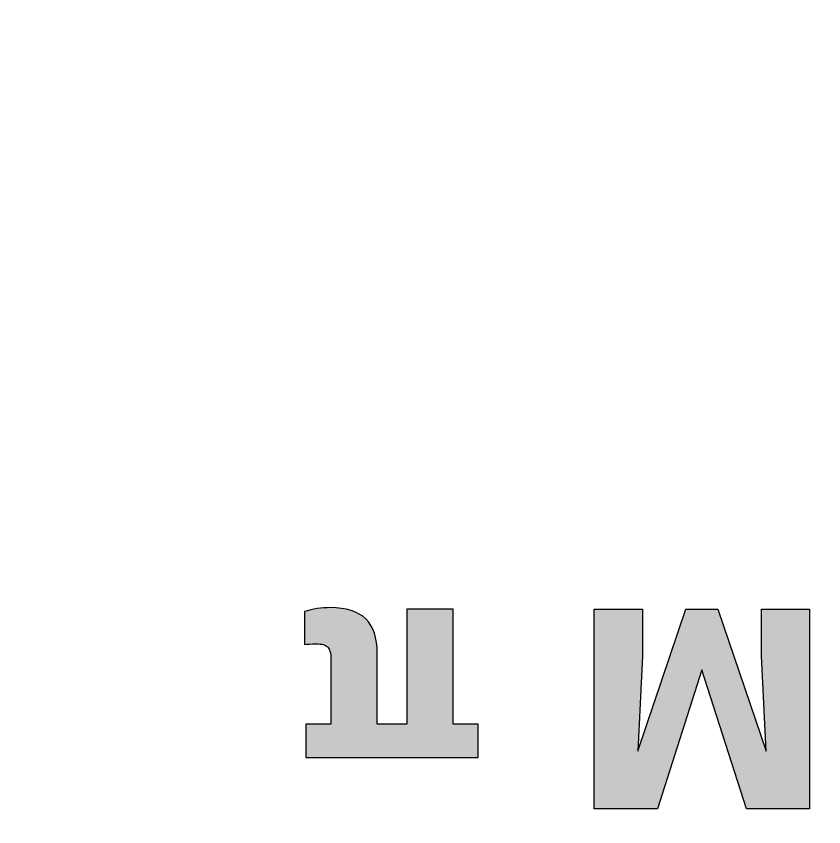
# Model space of a CAD drawing. Extents: x 722 to 1092, y -228 to 1.
# Drawn here: x 747.66 to 761.48, y -104.68 to -90.81 of the extents above; entities that cross this region are included whole.
import ezdxf

# ---------------------------------------------------------------- set-up
doc = ezdxf.new("R2010")
doc.units = 0
doc.layers.add('BOX', color=7, linetype='CONTINUOUS')

# ---------------------------------------------------------------- blocks, each defined once
blk = doc.blocks.new('BLOCK_4')
at = {"layer": 'BOX'}
blk.add_open_spline([(815.388, -94.548), (815.388, -94.548), (815.388, -101.253), (815.388, -101.253), (815.388, -101.253), (815.388, -101.253), (815.388, -101.253), (815.388, -101.253), (818.388, -101.253), (818.388, -101.253), (818.388, -101.253), (818.388, -114.153), (818.388, -114.153), (818.388, -114.153), (813.119, -114.153), (813.119, -114.153), (813.119, -114.153), (813.119, -117.153), (813.119, -117.153), (813.119, -117.153), (806.682, -117.153), (806.682, -117.153), (806.682, -117.153), (806.682, -113.453), (806.682, -113.453), (806.682, -113.453), (804.085, -113.453), (804.085, -113.453), (804.085, -113.453), (804.085, -117.153), (804.085, -117.153), (804.085, -117.153), (797.619, -117.153), (797.619, -117.153), (797.619, -117.153), (797.619, -114.153), (797.619, -114.153), (797.619, -114.153), (776.388, -114.153), (776.388, -114.153), (776.388, -114.153), (776.388, -117.153), (776.388, -117.153), (776.388, -117.153), (765.388, -117.153), (765.388, -117.153), (765.388, -117.153), (765.388, -114.153), (765.388, -114.153), (765.388, -114.153), (744.158, -114.153), (744.158, -114.153), (744.158, -114.153), (744.158, -117.153), (744.158, -117.153), (744.158, -117.153), (737.744, -117.153), (737.744, -117.153), (737.744, -117.153), (737.744, -113.453), (737.744, -113.453), (737.744, -113.453), (735.099, -113.453), (735.099, -113.453), (735.099, -113.453), (735.099, -117.153), (735.099, -117.153), (735.099, -117.153), (728.658, -117.153), (728.658, -117.153), (728.658, -117.153), (728.658, -114.153), (728.658, -114.153), (728.658, -114.153), (723.388, -114.153), (723.388, -114.153), (723.388, -114.153), (723.388, -101.253), (723.388, -101.253), (723.388, -101.253), (726.388, -101.253), (726.388, -101.253), (726.388, -101.253), (726.39, -101.255), (726.39, -101.255), (726.39, -101.255), (726.39, -94.55), (726.39, -94.55), (726.39, -94.55), (726.391, -94.55), (726.391, -94.55), (726.391, -94.55), (730.491, -94.55), (730.491, -94.55), (730.491, -94.55), (730.491, -95.8), (730.491, -95.8), (730.491, -95.8), (732.51, -95.8), (732.51, -95.8), (732.51, -95.8), (732.51, -94.55), (732.51, -94.55), (732.51, -94.55), (735.491, -94.55), (735.491, -94.55), (735.491, -94.55), (735.491, -92.05), (735.491, -92.05), (735.491, -92.05), (732.51, -92.05), (732.51, -92.05), (732.51, -92.05), (732.51, -90.8), (732.51, -90.8), (732.51, -90.8), (730.491, -90.8), (730.491, -90.8), (730.491, -90.8), (730.491, -92.05), (730.491, -92.05), (730.491, -92.05), (726.391, -92.05), (726.391, -92.05), (726.391, -92.05), (726.39, -92.05), (726.39, -92.05), (726.39, -92.05), (726.39, -85.355), (726.39, -85.355), (726.39, -85.355), (726.388, -85.353), (726.388, -85.353), (726.388, -85.353), (723.388, -85.353), (723.388, -85.353), (723.388, -85.353), (723.388, -74.353), (723.388, -74.353), (723.388, -74.353), (726.388, -74.353), (726.388, -74.353), (726.388, -74.353), (726.388, -63.353), (726.388, -63.353), (726.388, -63.353), (723.388, -63.353), (723.388, -63.353), (723.388, -63.353), (723.388, -52.353), (723.388, -52.353), (723.388, -52.353), (726.388, -52.353), (726.388, -52.353), (726.388, -52.353), (726.388, -41.353), (726.388, -41.353), (726.388, -41.353), (723.388, -41.353), (723.388, -41.353), (723.388, -41.353), (723.388, -30.353), (723.388, -30.353), (723.388, -30.353), (726.388, -30.353), (726.388, -30.353), (726.388, -30.353), (726.388, -23.658), (726.388, -23.658), (726.388, -23.658), (726.389, -23.658), (726.389, -23.658), (726.389, -23.658), (730.489, -23.658), (730.489, -23.658), (730.489, -23.658), (730.489, -24.908), (730.489, -24.908), (730.489, -24.908), (732.508, -24.908), (732.508, -24.908), (732.508, -24.908), (732.508, -23.658), (732.508, -23.658), (732.508, -23.658), (735.489, -23.658), (735.489, -23.658), (735.489, -23.658), (735.489, -21.158), (735.489, -21.158), (735.489, -21.158), (732.508, -21.158), (732.508, -21.158), (732.508, -21.158), (732.508, -19.908), (732.508, -19.908), (732.508, -19.908), (730.489, -19.908), (730.489, -19.908), (730.489, -19.908), (730.489, -21.158), (730.489, -21.158), (730.489, -21.158), (726.389, -21.158), (726.389, -21.158), (726.389, -21.158), (726.388, -21.158), (726.388, -21.158), (726.388, -21.158), (726.388, -14.453), (726.388, -14.453), (726.388, -14.453), (726.388, -14.453), (726.388, -14.453), (726.388, -14.453), (723.388, -14.453), (723.388, -14.453), (723.388, -14.453), (723.388, -1.553), (723.388, -1.553), (723.388, -1.553), (728.658, -1.553), (728.658, -1.553), (728.658, -1.553), (728.658, 1.447), (728.658, 1.447), (728.658, 1.447), (735.099, 1.447), (735.099, 1.447), (735.099, 1.447), (735.099, -2.253), (735.099, -2.253), (735.099, -2.253), (737.744, -2.253), (737.744, -2.253), (737.744, -2.253), (737.744, 1.447), (737.744, 1.447), (737.744, 1.447), (744.158, 1.447), (744.158, 1.447), (744.158, 1.447), (744.158, -1.553), (744.158, -1.553), (744.158, -1.553), (765.388, -1.553), (765.388, -1.553), (765.388, -1.553), (765.388, 1.447), (765.388, 1.447), (765.388, 1.447), (776.388, 1.447), (776.388, 1.447), (776.388, 1.447), (776.388, -1.553), (776.388, -1.553), (776.388, -1.553), (797.619, -1.553), (797.619, -1.553), (797.619, -1.553), (797.619, 1.447), (797.619, 1.447), (797.619, 1.447), (804.085, 1.447), (804.085, 1.447), (804.085, 1.447), (804.085, -2.253), (804.085, -2.253), (804.085, -2.253), (806.682, -2.253), (806.682, -2.253), (806.682, -2.253), (806.682, 1.447), (806.682, 1.447), (806.682, 1.447), (813.119, 1.447), (813.119, 1.447), (813.119, 1.447), (813.119, -1.553), (813.119, -1.553), (813.119, -1.553), (818.388, -1.553), (818.388, -1.553), (818.388, -1.553), (818.388, -14.453), (818.388, -14.453), (818.388, -14.453), (815.388, -14.453), (815.388, -14.453), (815.388, -14.453), (815.388, -21.148), (815.388, -21.148), (815.388, -21.148), (815.387, -21.148), (815.387, -21.148), (815.387, -21.148), (811.287, -21.148), (811.287, -21.148), (811.287, -21.148), (811.287, -19.898), (811.287, -19.898), (811.287, -19.898), (809.269, -19.898), (809.269, -19.898), (809.269, -19.898), (809.269, -21.148), (809.269, -21.148), (809.269, -21.148), (806.287, -21.148), (806.287, -21.148), (806.287, -21.148), (806.287, -23.648), (806.287, -23.648), (806.287, -23.648), (809.269, -23.648), (809.269, -23.648), (809.269, -23.648), (809.269, -24.898), (809.269, -24.898), (809.269, -24.898), (811.287, -24.898), (811.287, -24.898), (811.287, -24.898), (811.287, -23.648), (811.287, -23.648), (811.287, -23.648), (815.387, -23.648), (815.387, -23.648), (815.387, -23.648), (815.388, -23.648), (815.388, -23.648), (815.388, -23.648), (815.388, -30.353), (815.388, -30.353), (815.388, -30.353), (818.388, -30.353), (818.388, -30.353), (818.388, -30.353), (818.388, -41.353), (818.388, -41.353), (818.388, -41.353), (815.388, -41.353), (815.388, -41.353), (815.388, -41.353), (815.388, -52.353), (815.388, -52.353), (815.388, -52.353), (818.388, -52.353), (818.388, -52.353), (818.388, -52.353), (818.388, -63.353), (818.388, -63.353), (818.388, -63.353), (815.388, -63.353), (815.388, -63.353), (815.388, -63.353), (815.388, -74.353), (815.388, -74.353), (815.388, -74.353), (818.388, -74.353), (818.388, -74.353), (818.388, -74.353), (818.388, -85.353), (818.388, -85.353), (818.388, -85.353), (815.388, -85.353), (815.388, -85.353), (815.388, -85.353), (815.388, -85.353), (815.388, -85.353), (815.388, -85.353), (815.388, -92.048), (815.388, -92.048), (815.388, -92.048), (815.387, -92.048), (815.387, -92.048), (815.387, -92.048), (811.287, -92.048), (811.287, -92.048), (811.287, -92.048), (811.287, -90.798), (811.287, -90.798), (811.287, -90.798), (809.268, -90.798), (809.268, -90.798), (809.268, -90.798), (809.268, -92.048), (809.268, -92.048), (809.268, -92.048), (806.287, -92.048), (806.287, -92.048), (806.287, -92.048), (806.287, -94.548), (806.287, -94.548), (806.287, -94.548), (809.268, -94.548), (809.268, -94.548), (809.268, -94.548), (809.268, -95.798), (809.268, -95.798), (809.268, -95.798), (811.287, -95.798), (811.287, -95.798), (811.287, -95.798), (811.287, -94.548), (811.287, -94.548), (811.287, -94.548), (815.387, -94.548), (815.387, -94.548), (815.387, -94.548), (815.388, -94.548), (815.388, -94.548)], degree=3, knots=[0, 0, 0, 0, 1, 1, 1, 2, 2, 2, 3, 3, 3, 4, 4, 4, 5, 5, 5, 6, 6, 6, 7, 7, 7, 8, 8, 8, 9, 9, 9, 10, 10, 10, 11, 11, 11, 12, 12, 12, 13, 13, 13, 14, 14, 14, 15, 15, 15, 16, 16, 16, 17, 17, 17, 18, 18, 18, 19, 19, 19, 20, 20, 20, 21, 21, 21, 22, 22, 22, 23, 23, 23, 24, 24, 24, 25, 25, 25, 26, 26, 26, 27, 27, 27, 28, 28, 28, 29, 29, 29, 30, 30, 30, 31, 31, 31, 32, 32, 32, 33, 33, 33, 34, 34, 34, 35, 35, 35, 36, 36, 36, 37, 37, 37, 38, 38, 38, 39, 39, 39, 40, 40, 40, 41, 41, 41, 42, 42, 42, 43, 43, 43, 44, 44, 44, 45, 45, 45, 46, 46, 46, 47, 47, 47, 48, 48, 48, 49, 49, 49, 50, 50, 50, 51, 51, 51, 52, 52, 52, 53, 53, 53, 54, 54, 54, 55, 55, 55, 56, 56, 56, 57, 57, 57, 58, 58, 58, 59, 59, 59, 60, 60, 60, 61, 61, 61, 62, 62, 62, 63, 63, 63, 64, 64, 64, 65, 65, 65, 66, 66, 66, 67, 67, 67, 68, 68, 68, 69, 69, 69, 70, 70, 70, 71, 71, 71, 72, 72, 72, 73, 73, 73, 74, 74, 74, 75, 75, 75, 76, 76, 76, 77, 77, 77, 78, 78, 78, 79, 79, 79, 80, 80, 80, 81, 81, 81, 82, 82, 82, 83, 83, 83, 84, 84, 84, 85, 85, 85, 86, 86, 86, 87, 87, 87, 88, 88, 88, 89, 89, 89, 90, 90, 90, 91, 91, 91, 92, 92, 92, 93, 93, 93, 94, 94, 94, 95, 95, 95, 96, 96, 96, 97, 97, 97, 98, 98, 98, 99, 99, 99, 100, 100, 100, 101, 101, 101, 102, 102, 102, 103, 103, 103, 104, 104, 104, 105, 105, 105, 106, 106, 106, 107, 107, 107, 108, 108, 108, 109, 109, 109, 110, 110, 110, 111, 111, 111, 112, 112, 112, 113, 113, 113, 114, 114, 114, 115, 115, 115, 116, 116, 116, 117, 117, 117, 118, 118, 118, 119, 119, 119, 120, 120, 120, 121, 121, 121, 122, 122, 122, 123, 123, 123, 124, 124, 124, 125, 125, 125, 126, 126, 126, 127, 127, 127, 128, 128, 128, 129, 129, 129, 130, 130, 130, 131, 131, 131, 132, 132, 132, 133, 133, 133, 134, 134, 134, 135, 135, 135, 136, 136, 136, 137, 137, 137, 137], dxfattribs=at)
blk = doc.blocks.new('BLOCK_3')
at = {"layer": 'BOX'}
blk.add_blockref('BLOCK_4', (0, 0), dxfattribs=at)
blk = doc.blocks.new('*U24')
at = {"layer": 'BOX', "color": 7}
for points in [[(757.554, -104.37), (757.554, -100.955), (758.3, -104.37)], [(758.3, -104.37), (757.554, -100.955), (758.3, -100.955)], [(758.3, -103.385), (758.3, -100.955), (758.38, -101.752)], [(758.38, -101.752), (758.3, -100.955), (758.38, -100.955)], [(759.125, -102.845), (758.638, -102.391), (759.125, -100.955)], [(759.125, -102.845), (759.125, -100.955), (759.398, -101.994)], [(759.398, -101.994), (759.125, -100.955), (759.398, -100.955)], [(759.398, -101.994), (759.398, -100.955), (759.67, -102.842)], [(759.67, -102.842), (759.398, -100.955), (759.67, -100.955)], [(759.67, -102.842), (759.67, -100.955), (760.16, -104.37)], [(760.16, -104.37), (759.67, -100.955), (760.16, -102.395)], [(760.418, -101.752), (760.418, -100.955), (760.497, -103.387)], [(760.497, -103.387), (760.418, -100.955), (760.497, -100.955)], [(760.497, -104.37), (760.497, -100.955), (761.241, -104.37)], [(761.241, -104.37), (760.497, -100.955), (761.241, -100.955)], [(758.638, -104.37), (758.38, -103.15), (758.638, -102.391)], [(758.638, -104.37), (758.638, -102.391), (759.125, -102.845)], [(760.16, -104.37), (760.16, -102.395), (760.418, -104.37)], [(760.418, -104.37), (760.16, -102.395), (760.418, -103.153)], [(758.38, -104.37), (758.3, -103.385), (758.38, -103.15)], [(758.38, -104.37), (758.38, -103.15), (758.638, -104.37)], [(760.418, -104.37), (760.418, -103.153), (760.497, -104.37)], [(760.497, -104.37), (760.418, -103.153), (760.497, -103.387)], [(758.3, -104.37), (758.3, -103.385), (758.38, -104.37)]]:
    blk.add_solid(points, dxfattribs=at)
blk = doc.blocks.new('*U25')
at = {"layer": 'BOX', "color": 7}
for points in [[(752.596, -101.556), (752.596, -100.998), (752.598, -101.562)], [(752.598, -101.562), (752.596, -100.998), (752.598, -100.998)], [(752.601, -101.562), (752.598, -100.998), (752.601, -100.996)], [(752.598, -101.562), (752.598, -100.998), (752.601, -101.562)], [(752.609, -101.56), (752.601, -100.996), (752.609, -100.993)], [(752.601, -101.562), (752.601, -100.996), (752.609, -101.56)], [(752.616, -101.559), (752.609, -100.993), (752.616, -100.991)], [(752.609, -101.56), (752.609, -100.993), (752.616, -101.559)], [(752.616, -101.559), (752.616, -100.991), (752.618, -101.559)], [(752.618, -101.559), (752.616, -100.991), (752.618, -100.991)], [(752.621, -101.559), (752.618, -100.991), (752.621, -100.99)], [(752.618, -101.559), (752.618, -100.991), (752.621, -101.559)], [(752.633, -101.557), (752.621, -100.99), (752.633, -100.986)], [(752.621, -101.559), (752.621, -100.99), (752.633, -101.557)], [(752.641, -101.556), (752.633, -100.986), (752.641, -100.984)], [(752.633, -101.557), (752.633, -100.986), (752.641, -101.556)], [(752.641, -101.556), (752.641, -100.984), (752.643, -101.556)], [(752.643, -101.556), (752.641, -100.984), (752.643, -100.984)], [(752.677, -101.553), (752.643, -100.984), (752.677, -100.974)], [(752.643, -101.556), (752.643, -100.984), (752.677, -101.553)], [(752.685, -101.552), (752.677, -100.974), (752.685, -100.973)], [(752.677, -101.553), (752.677, -100.974), (752.685, -101.552)], [(752.685, -101.552), (752.685, -100.973), (752.686, -101.552)], [(752.686, -101.552), (752.685, -100.973), (752.686, -100.973)], [(752.701, -101.552), (752.686, -100.973), (752.701, -100.97)], [(752.686, -101.552), (752.686, -100.973), (752.701, -101.552)], [(752.744, -101.55), (752.701, -100.97), (752.744, -100.963)], [(752.701, -101.552), (752.701, -100.97), (752.744, -101.55)], [(752.812, -101.549), (752.744, -100.963), (752.812, -100.952)], [(752.744, -101.55), (752.744, -100.963), (752.812, -101.549)], [(752.82, -101.549), (752.812, -100.952), (752.82, -100.951)], [(752.812, -101.549), (752.812, -100.952), (752.82, -101.549)], [(752.874, -101.554), (752.82, -100.951), (752.874, -100.942)], [(752.82, -101.549), (752.82, -100.951), (752.874, -101.554)], [(752.886, -101.555), (752.874, -100.942), (752.886, -100.94)], [(752.874, -101.554), (752.874, -100.942), (752.886, -101.555)], [(752.911, -101.562), (752.886, -100.94), (752.911, -100.936)], [(752.886, -101.555), (752.886, -100.94), (752.911, -101.562)], [(752.927, -101.566), (752.911, -100.936), (752.927, -100.933)], [(752.911, -101.562), (752.911, -100.936), (752.927, -101.566)], [(752.927, -101.566), (752.927, -100.933), (752.945, -101.57)], [(752.945, -101.57), (752.927, -100.933), (752.945, -100.933)], [(752.958, -101.578), (752.945, -100.933), (752.958, -100.932)], [(752.945, -101.57), (752.945, -100.933), (752.958, -101.578)], [(752.987, -101.595), (752.958, -100.932), (752.987, -100.93)], [(752.958, -101.578), (752.958, -100.932), (752.987, -101.595)], [(752.987, -101.595), (752.987, -100.93), (752.991, -101.6)], [(752.991, -101.6), (752.987, -100.93), (752.991, -100.93)], [(752.991, -101.6), (752.991, -100.93), (753.015, -101.629)], [(753.015, -101.629), (752.991, -100.93), (753.015, -100.93)], [(753.021, -101.643), (753.015, -100.93), (753.021, -100.929)], [(753.015, -101.629), (753.015, -100.93), (753.021, -101.643)], [(753.021, -101.643), (753.021, -100.929), (753.024, -101.651)], [(753.024, -101.651), (753.021, -100.929), (753.024, -100.929)], [(753.024, -101.651), (753.024, -100.929), (753.035, -101.677)], [(753.035, -101.677), (753.024, -100.929), (753.035, -100.929)], [(753.035, -101.677), (753.035, -100.929), (753.046, -101.738)], [(753.046, -101.738), (753.035, -100.929), (753.046, -100.929)], [(753.046, -101.738), (753.046, -100.929), (753.049, -101.801)], [(753.049, -101.801), (753.046, -100.929), (753.049, -100.929)], [(753.049, -101.801), (753.049, -100.929), (753.049, -101.807)], [(753.049, -101.807), (753.049, -100.929), (753.049, -100.929)], [(753.049, -103.493), (753.049, -100.929), (753.067, -103.493)], [(753.067, -103.493), (753.049, -100.929), (753.067, -100.929)], [(753.067, -103.493), (753.067, -100.929), (753.131, -103.493)], [(753.131, -103.493), (753.067, -100.929), (753.131, -100.935)], [(753.131, -103.493), (753.131, -100.935), (753.276, -103.493)], [(753.276, -103.493), (753.131, -100.935), (753.276, -100.948)], [(753.276, -103.493), (753.276, -100.948), (753.393, -103.493)], [(753.393, -103.493), (753.276, -100.948), (753.393, -100.981)], [(753.393, -103.493), (753.393, -100.981), (753.452, -103.493)], [(753.452, -103.493), (753.393, -100.981), (753.452, -100.997)], [(753.452, -103.493), (753.452, -100.997), (753.594, -103.493)], [(753.594, -103.493), (753.452, -100.997), (753.594, -101.077)], [(754.352, -103.493), (754.351, -100.968), (754.352, -100.955)], [(754.351, -103.493), (754.351, -100.968), (754.352, -103.493)], [(754.352, -103.493), (754.352, -100.955), (754.37, -103.493)], [(754.37, -103.493), (754.352, -100.955), (754.37, -100.955)], [(754.37, -103.493), (754.37, -100.955), (754.408, -103.493)], [(754.408, -103.493), (754.37, -100.955), (754.408, -100.955)], [(754.408, -103.493), (754.408, -100.955), (754.461, -103.493)], [(754.461, -103.493), (754.408, -100.955), (754.461, -100.955)], [(754.461, -103.493), (754.461, -100.955), (754.601, -103.493)], [(754.601, -103.493), (754.461, -100.955), (754.601, -100.955)], [(754.601, -103.493), (754.601, -100.955), (754.602, -103.493)], [(754.602, -103.493), (754.601, -100.955), (754.602, -100.955)], [(754.602, -103.493), (754.602, -100.955), (754.884, -103.493)], [(754.884, -103.493), (754.602, -100.955), (754.884, -100.955)], [(754.884, -103.493), (754.884, -100.955), (754.925, -103.493)], [(754.925, -103.493), (754.884, -100.955), (754.925, -100.955)], [(754.925, -103.493), (754.925, -100.955), (755.056, -103.493)], [(755.056, -103.493), (754.925, -100.955), (755.056, -100.955)], [(755.056, -103.493), (755.056, -100.955), (755.103, -103.493)], [(755.103, -103.493), (755.056, -100.955), (755.103, -100.955)], [(755.103, -103.493), (755.103, -100.955), (755.132, -103.493)], [(755.132, -103.493), (755.103, -100.955), (755.132, -100.955)], [(755.132, -103.493), (755.132, -100.955), (755.133, -103.493)], [(755.133, -103.493), (755.132, -100.955), (755.133, -100.955)], [(755.133, -103.493), (755.133, -100.955), (755.141, -103.493)], [(755.141, -103.493), (755.133, -100.955), (755.141, -100.955)], [(753.594, -103.493), (753.594, -101.077), (753.683, -103.493)], [(753.683, -103.493), (753.594, -101.077), (753.683, -101.168)], [(753.683, -103.493), (753.683, -101.168), (753.702, -103.493)], [(753.702, -103.493), (753.683, -101.168), (753.702, -101.188)], [(753.702, -103.493), (753.702, -101.188), (753.78, -103.493)], [(753.78, -103.493), (753.702, -101.188), (753.78, -101.33)], [(753.78, -103.493), (753.78, -101.33), (753.826, -103.493)], [(753.826, -103.493), (753.78, -101.33), (753.826, -101.502)], [(753.826, -103.493), (753.826, -101.502), (753.842, -103.493)], [(753.842, -103.493), (753.826, -101.502), (753.842, -101.706)], [(752.618, -103.492), (752.618, -102.925), (752.621, -103.493)], [(752.621, -103.493), (752.618, -102.925), (752.621, -102.925)], [(752.621, -103.493), (752.621, -102.925), (752.633, -103.493)], [(752.633, -103.493), (752.621, -102.925), (752.633, -102.925)], [(752.633, -103.493), (752.633, -102.925), (752.641, -103.493)], [(752.641, -103.493), (752.633, -102.925), (752.641, -102.925)], [(752.641, -103.493), (752.641, -102.925), (752.643, -103.493)], [(752.643, -103.493), (752.641, -102.925), (752.643, -102.925)], [(752.643, -103.493), (752.643, -102.925), (752.677, -103.493)], [(752.677, -103.493), (752.643, -102.925), (752.677, -102.925)], [(752.677, -103.493), (752.677, -102.925), (752.685, -103.493)], [(752.685, -103.493), (752.677, -102.925), (752.685, -102.925)], [(752.685, -103.493), (752.685, -102.925), (752.686, -103.493)], [(752.686, -103.493), (752.685, -102.925), (752.686, -102.925)], [(752.686, -103.493), (752.686, -102.925), (752.701, -103.493)], [(752.701, -103.493), (752.686, -102.925), (752.701, -102.925)], [(752.701, -103.493), (752.701, -102.925), (752.744, -103.493)], [(752.744, -103.493), (752.701, -102.925), (752.744, -102.925)], [(752.744, -103.493), (752.744, -102.925), (752.812, -103.493)], [(752.812, -103.493), (752.744, -102.925), (752.812, -102.925)], [(752.812, -103.493), (752.812, -102.925), (752.82, -103.493)], [(752.82, -103.493), (752.812, -102.925), (752.82, -102.925)], [(752.82, -103.493), (752.82, -102.925), (752.874, -103.493)], [(752.874, -103.493), (752.82, -102.925), (752.874, -102.925)], [(752.874, -103.493), (752.874, -102.925), (752.886, -103.493)], [(752.886, -103.493), (752.874, -102.925), (752.886, -102.925)], [(752.886, -103.493), (752.886, -102.925), (752.911, -103.493)], [(752.911, -103.493), (752.886, -102.925), (752.911, -102.925)], [(752.911, -103.493), (752.911, -102.925), (752.927, -103.493)], [(752.927, -103.493), (752.911, -102.925), (752.927, -102.925)], [(752.927, -103.493), (752.927, -102.925), (752.945, -103.493)], [(752.945, -103.493), (752.927, -102.925), (752.945, -102.925)], [(752.945, -103.493), (752.945, -102.925), (752.958, -103.493)], [(752.958, -103.493), (752.945, -102.925), (752.958, -102.925)], [(752.958, -103.493), (752.958, -102.925), (752.987, -103.493)], [(752.987, -103.493), (752.958, -102.925), (752.987, -102.925)], [(752.987, -103.493), (752.987, -102.925), (752.991, -103.493)], [(752.991, -103.493), (752.987, -102.925), (752.991, -102.925)], [(752.991, -103.493), (752.991, -102.925), (753.015, -103.493)], [(753.015, -103.493), (752.991, -102.925), (753.015, -102.925)], [(753.015, -103.493), (753.015, -102.925), (753.021, -103.493)], [(753.021, -103.493), (753.015, -102.925), (753.021, -102.925)], [(753.021, -103.493), (753.021, -102.925), (753.024, -103.493)], [(753.024, -103.493), (753.021, -102.925), (753.024, -102.925)], [(753.024, -103.493), (753.024, -102.925), (753.035, -103.493)], [(753.035, -103.493), (753.024, -102.925), (753.035, -102.925)], [(753.035, -103.493), (753.035, -102.925), (753.046, -103.493)], [(753.046, -103.493), (753.035, -102.925), (753.046, -102.925)], [(753.046, -103.493), (753.046, -102.925), (753.049, -103.493)], [(753.049, -103.493), (753.046, -102.925), (753.049, -102.925)], [(753.049, -103.493), (753.049, -102.925), (753.049, -102.915)], [(753.049, -103.493), (753.049, -102.925), (753.049, -103.493)], [(753.842, -103.493), (753.842, -102.924), (753.846, -103.493)], [(753.846, -103.493), (753.842, -102.924), (753.846, -102.925)], [(753.846, -103.493), (753.846, -102.925), (753.864, -103.493)], [(753.864, -103.493), (753.846, -102.925), (753.864, -102.925)], [(753.864, -103.493), (753.864, -102.925), (753.93, -103.493)], [(753.93, -103.493), (753.864, -102.925), (753.93, -102.925)], [(753.93, -103.493), (753.93, -102.925), (754.025, -103.493)], [(754.025, -103.493), (753.93, -102.925), (754.025, -102.925)], [(754.025, -103.493), (754.025, -102.925), (754.233, -103.493)], [(754.233, -103.493), (754.025, -102.925), (754.233, -102.925)], [(754.233, -103.493), (754.233, -102.925), (754.3, -103.493)], [(754.3, -103.493), (754.233, -102.925), (754.3, -102.925)], [(754.3, -103.493), (754.3, -102.925), (754.311, -103.493)], [(754.311, -103.493), (754.3, -102.925), (754.311, -102.925)], [(754.311, -103.493), (754.311, -102.925), (754.336, -103.493)], [(754.336, -103.493), (754.311, -102.925), (754.336, -102.925)], [(754.336, -103.493), (754.336, -102.925), (754.349, -103.493)], [(754.349, -103.493), (754.336, -102.925), (754.349, -102.925)], [(754.351, -103.493), (754.349, -102.925), (754.351, -102.916)], [(754.349, -103.493), (754.349, -102.925), (754.351, -103.493)], [(755.141, -103.493), (755.141, -102.925), (755.146, -103.493)], [(755.146, -103.493), (755.141, -102.925), (755.146, -102.925)], [(755.146, -103.493), (755.146, -102.925), (755.187, -103.493)], [(755.187, -103.493), (755.146, -102.925), (755.187, -102.925)], [(755.187, -103.493), (755.187, -102.925), (755.241, -103.493)], [(755.241, -103.493), (755.187, -102.925), (755.241, -102.925)], [(755.241, -103.493), (755.241, -102.925), (755.258, -103.493)], [(755.258, -103.493), (755.241, -102.925), (755.258, -102.925)], [(755.258, -103.493), (755.258, -102.925), (755.336, -103.493)], [(755.336, -103.493), (755.258, -102.925), (755.336, -102.925)], [(755.336, -103.493), (755.336, -102.925), (755.418, -103.493)], [(755.418, -103.493), (755.336, -102.925), (755.418, -102.925)], [(755.418, -103.493), (755.418, -102.925), (755.433, -103.493)], [(755.433, -103.493), (755.418, -102.925), (755.433, -102.925)], [(755.433, -103.493), (755.433, -102.925), (755.483, -103.493)], [(755.483, -103.493), (755.433, -102.925), (755.483, -102.925)], [(755.483, -103.493), (755.483, -102.925), (755.509, -103.493)], [(755.509, -103.493), (755.483, -102.925), (755.509, -102.925)], [(755.509, -103.493), (755.509, -102.925), (755.531, -103.493)], [(755.531, -103.493), (755.509, -102.925), (755.531, -102.925)], [(755.531, -103.493), (755.531, -102.925), (755.557, -103.493)], [(755.557, -103.493), (755.531, -102.925), (755.557, -102.925)], [(755.557, -103.493), (755.557, -102.925), (755.559, -103.493)], [(755.559, -103.493), (755.557, -102.925), (755.559, -102.926)], [(755.559, -103.493), (755.559, -102.926), (755.568, -103.49)], [(755.568, -103.49), (755.559, -102.926), (755.568, -102.929)]]:
    blk.add_solid(points, dxfattribs=at)
blk = doc.blocks.new('BLOCK_8')
at = {"layer": 'BOX'}
blk.add_lwpolyline([(760.16, -104.37), (759.398, -101.994), (758.638, -104.37), (757.554, -104.37), (757.554, -100.955), (758.38, -100.955), (758.38, -101.752), (758.3, -103.385), (759.125, -100.955), (759.67, -100.955), (760.497, -103.387), (760.418, -101.752), (760.418, -100.955), (761.241, -100.955), (761.241, -104.37), (760.16, -104.37)], dxfattribs=at)
blk.add_open_spline([(752.618, -102.925), (752.618, -102.925), (753.049, -102.925), (753.049, -102.925), (753.049, -102.925), (753.049, -101.804), (753.049, -101.804), (753.049, -101.709), (753.032, -101.642), (752.997, -101.605), (752.963, -101.567), (752.895, -101.548), (752.793, -101.548), (752.715, -101.548), (752.65, -101.553), (752.596, -101.562), (752.596, -101.562), (752.596, -100.997), (752.596, -100.997), (752.739, -100.952), (752.887, -100.929), (753.042, -100.929), (753.314, -100.929), (753.515, -100.994), (753.646, -101.123), (753.777, -101.252), (753.842, -101.446), (753.842, -101.706), (753.842, -101.706), (753.842, -102.925), (753.842, -102.925), (753.842, -102.925), (754.351, -102.925), (754.351, -102.925), (754.351, -102.925), (754.351, -100.955), (754.351, -100.955), (754.351, -100.955), (755.141, -100.955), (755.141, -100.955), (755.141, -100.955), (755.141, -102.925), (755.141, -102.925), (755.141, -102.925), (755.568, -102.925), (755.568, -102.925), (755.568, -102.925), (755.568, -103.493), (755.568, -103.493), (755.568, -103.493), (752.618, -103.493), (752.618, -103.493), (752.618, -103.493), (752.618, -102.925), (752.618, -102.925)], degree=3, knots=[0, 0, 0, 0, 1, 1, 1, 2, 2, 2, 3, 3, 3, 4, 4, 4, 5, 5, 5, 6, 6, 6, 7, 7, 7, 8, 8, 8, 9, 9, 9, 10, 10, 10, 11, 11, 11, 12, 12, 12, 13, 13, 13, 14, 14, 14, 15, 15, 15, 16, 16, 16, 17, 17, 17, 18, 18, 18, 18], dxfattribs=at)
at = {"layer": 'BOX', "color": 7}
for name in ['*U25', '*U24']:
    blk.add_blockref(name, (0, 0), dxfattribs=at)

msp = doc.modelspace()

# ---------------------------------------------------------------- block references
at = {"layer": 'BOX'}
for name in ['BLOCK_3', 'BLOCK_8']:
    msp.add_blockref(name, (0, 0), dxfattribs=at)

doc.saveas('drawing.dxf')
